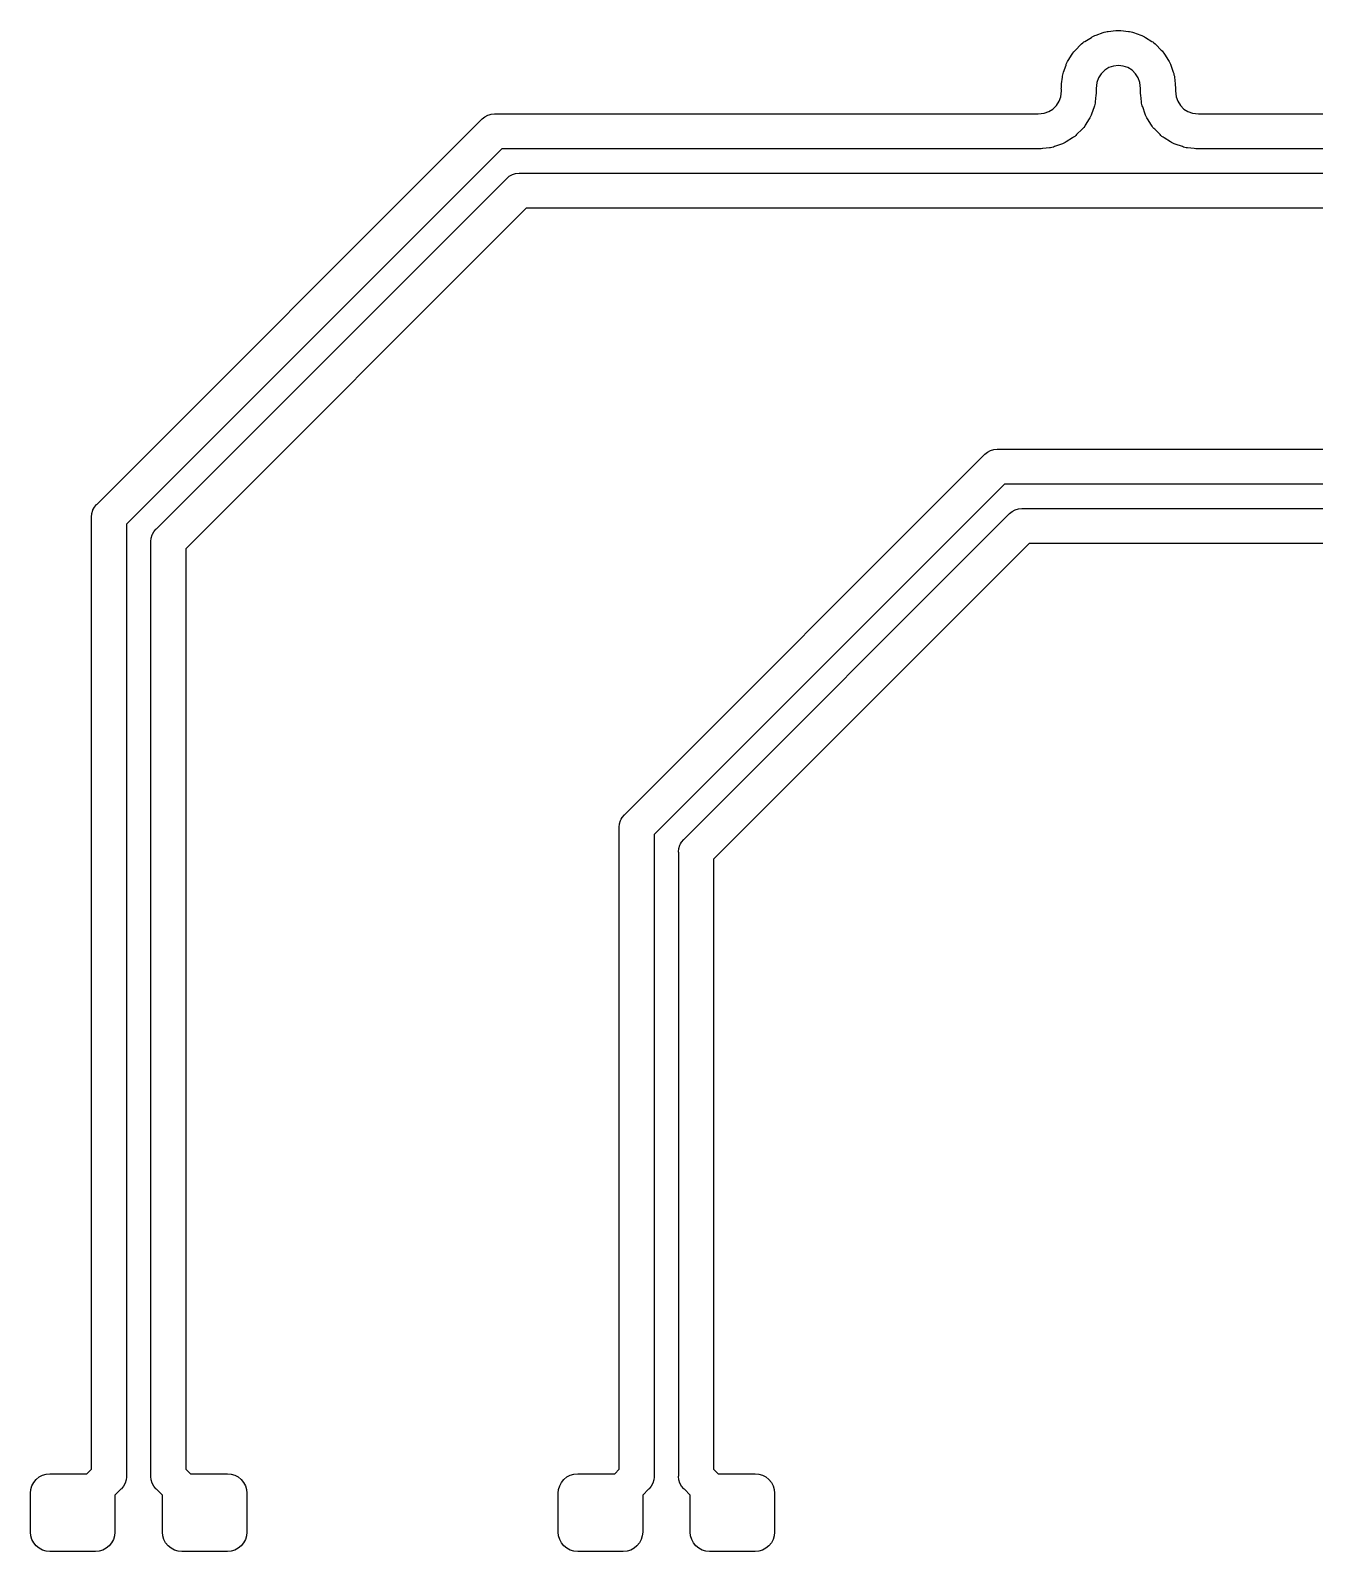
# Model space of a CAD drawing. Extents: x 4.56 to 9.01, y -5.14 to -1.86.
# Drawn here: x 6.2079 to 6.591, y -4.8148 to -4.361 of the extents above; entities that cross this region are included whole.
import ezdxf

# ---------------------------------------------------------------- set-up
doc = ezdxf.new("R2010")
doc.units = 0
doc.header["$MEASUREMENT"] = 0
doc.layers.add('BLACK', color=7, linetype='CONTINUOUS')

msp = doc.modelspace()

# ---------------------------------------------------------------- linework, layer by layer
at = {"layer": 'BLACK', "linetype": 'CONTINUOUS'}
for p, q in [((6.52152, -4.36502), (6.52187, -4.36475)), ((6.52187, -4.36475), (6.52221, -4.36447)), ((6.52221, -4.36447), (6.5225, -4.36431)), ((6.5225, -4.36431), (6.52443, -4.3631)), ((6.52443, -4.3631), (6.5247, -4.36291)), ((6.5247, -4.36291), (6.5251, -4.36272)), ((6.5251, -4.36272), (6.52549, -4.36252)), ((6.52549, -4.36252), (6.52581, -4.36244)), ((6.52581, -4.36244), (6.52796, -4.36168)), ((6.52796, -4.36168), (6.52827, -4.36155)), ((6.52827, -4.36155), (6.5287, -4.36146)), ((6.5287, -4.36146), (6.52912, -4.36136)), ((6.52912, -4.36136), (6.52945, -4.36134)), ((6.52945, -4.36134), (6.53172, -4.36109)), ((6.53172, -4.36109), (6.53204, -4.36103)), ((6.53204, -4.36103), (6.53248, -4.36104)), ((6.53248, -4.36104), (6.53292, -4.36103)), ((6.53292, -4.36103), (6.53325, -4.36109)), ((6.53325, -4.36109), (6.53551, -4.36134)), ((6.53551, -4.36134), (6.53584, -4.36136)), ((6.53584, -4.36136), (6.53627, -4.36146)), ((6.53627, -4.36146), (6.5367, -4.36155)), ((6.5367, -4.36155), (6.537, -4.36168)), ((6.537, -4.36168), (6.53915, -4.36244)), ((6.53915, -4.36244), (6.53947, -4.36252)), ((6.53947, -4.36252), (6.53987, -4.36272)), ((6.53987, -4.36272), (6.54027, -4.36291)), ((6.54027, -4.36291), (6.54053, -4.3631)), ((6.54053, -4.3631), (6.54246, -4.36431)), ((6.54246, -4.36431), (6.54275, -4.36447)), ((6.54275, -4.36447), (6.54309, -4.36475)), ((6.54309, -4.36475), (6.54344, -4.36502)), ((6.51753, -4.37), (6.51874, -4.36807)), ((6.51874, -4.36807), (6.5189, -4.36778)), ((6.5189, -4.36778), (6.51918, -4.36744)), ((6.51918, -4.36744), (6.51945, -4.36709)), ((6.51945, -4.36709), (6.5197, -4.36688)), ((6.5197, -4.36688), (6.52131, -4.36527)), ((6.52131, -4.36527), (6.52152, -4.36502)), ((6.54344, -4.36502), (6.54366, -4.36527)), ((6.54366, -4.36527), (6.54527, -4.36688)), ((6.54527, -4.36688), (6.54552, -4.36709)), ((6.54552, -4.36709), (6.54579, -4.36744)), ((6.54579, -4.36744), (6.54607, -4.36778)), ((6.54607, -4.36778), (6.54622, -4.36807)), ((6.54622, -4.36807), (6.54744, -4.37)), ((6.51589, -4.37427), (6.51598, -4.37384)), ((6.51598, -4.37384), (6.51611, -4.37353)), ((6.51611, -4.37353), (6.51687, -4.37138)), ((6.51687, -4.37138), (6.51695, -4.37106)), ((6.51695, -4.37106), (6.51715, -4.37067)), ((6.51715, -4.37067), (6.51734, -4.37027)), ((6.51734, -4.37027), (6.51753, -4.37)), ((6.52839, -4.37291), (6.52734, -4.37396)), ((6.52963, -4.37213), (6.52839, -4.37291)), ((6.53102, -4.37165), (6.52963, -4.37213)), ((6.53248, -4.37148), (6.53102, -4.37165)), ((6.53395, -4.37165), (6.53248, -4.37148)), ((6.53533, -4.37213), (6.53395, -4.37165)), ((6.53658, -4.37291), (6.53533, -4.37213)), ((6.53762, -4.37396), (6.53658, -4.37291)), ((6.54744, -4.37), (6.54763, -4.37027)), ((6.54763, -4.37027), (6.54781, -4.37067)), ((6.54781, -4.37067), (6.54801, -4.37106)), ((6.54801, -4.37106), (6.5481, -4.37138)), ((6.5481, -4.37138), (6.54885, -4.37353)), ((6.54885, -4.37353), (6.54898, -4.37384)), ((6.54898, -4.37384), (6.54907, -4.37427)), ((6.51546, -4.37849), (6.51547, -4.37802)), ((6.51547, -4.37853), (6.51546, -4.37849)), ((6.51547, -4.37772), (6.51549, -4.3775)), ((6.51547, -4.37776), (6.51547, -4.37772)), ((6.51547, -4.3778), (6.51547, -4.37776)), ((6.51547, -4.37802), (6.51547, -4.3778)), ((6.51549, -4.3775), (6.51554, -4.37703)), ((6.51554, -4.37703), (6.51555, -4.377)), ((6.51555, -4.377), (6.51577, -4.37502)), ((6.51577, -4.37502), (6.51579, -4.37469)), ((6.51579, -4.37469), (6.51589, -4.37427)), ((6.52608, -4.37659), (6.52588, -4.37834)), ((6.52588, -4.37834), (6.52588, -4.37885)), ((6.52656, -4.3752), (6.52608, -4.37659)), ((6.52734, -4.37396), (6.52656, -4.3752)), ((6.5384, -4.3752), (6.53762, -4.37396)), ((6.53889, -4.37659), (6.5384, -4.3752)), ((6.53909, -4.37834), (6.53889, -4.37659)), ((6.53909, -4.37885), (6.53909, -4.37834)), ((6.54907, -4.37427), (6.54918, -4.37469)), ((6.54918, -4.37469), (6.54919, -4.37502)), ((6.54919, -4.37502), (6.54941, -4.377)), ((6.54941, -4.377), (6.54942, -4.37703)), ((6.54942, -4.37703), (6.54947, -4.37751)), ((6.54947, -4.37751), (6.5495, -4.37772)), ((6.5495, -4.37772), (6.5495, -4.37776)), ((6.5495, -4.37776), (6.5495, -4.3778)), ((6.5495, -4.3778), (6.5495, -4.37802)), ((6.5495, -4.37802), (6.54951, -4.37849)), ((6.54951, -4.37849), (6.5495, -4.37853)), ((6.514, -4.38343), (6.51478, -4.38218)), ((6.51478, -4.38218), (6.51527, -4.38079)), ((6.51527, -4.38079), (6.51547, -4.37904)), ((6.51547, -4.37904), (6.51547, -4.37853)), ((6.52556, -4.38269), (6.52545, -4.38312)), ((6.52557, -4.38236), (6.52556, -4.38269)), ((6.52579, -4.38038), (6.52557, -4.38236)), ((6.5258, -4.38035), (6.52579, -4.38038)), ((6.52585, -4.37988), (6.5258, -4.38035)), ((6.52587, -4.37966), (6.52585, -4.37988)), ((6.52588, -4.37958), (6.52587, -4.37962)), ((6.52587, -4.37962), (6.52587, -4.37966)), ((6.52588, -4.37885), (6.52588, -4.37889)), ((6.52588, -4.37889), (6.52588, -4.37936)), ((6.52588, -4.37936), (6.52588, -4.37958)), ((6.53908, -4.37889), (6.53909, -4.37885)), ((6.53909, -4.37936), (6.53908, -4.37889)), ((6.53909, -4.37958), (6.53909, -4.37936)), ((6.53909, -4.37962), (6.53909, -4.37958)), ((6.53909, -4.37966), (6.53909, -4.37962)), ((6.53912, -4.37988), (6.53909, -4.37966)), ((6.53916, -4.38035), (6.53912, -4.37988)), ((6.53917, -4.38038), (6.53916, -4.38035)), ((6.5394, -4.38236), (6.53917, -4.38038)), ((6.53941, -4.38269), (6.5394, -4.38236)), ((6.53951, -4.38312), (6.53941, -4.38269)), ((6.5495, -4.37853), (6.5495, -4.37904)), ((6.5495, -4.37904), (6.5497, -4.38079)), ((6.5497, -4.38079), (6.55018, -4.38218)), ((6.55018, -4.38218), (6.55097, -4.38343)), ((6.34247, -4.38764), (6.34263, -4.38744)), ((6.34263, -4.38744), (6.34342, -4.38679)), ((6.34342, -4.38679), (6.34433, -4.38631)), ((6.34433, -4.38631), (6.34478, -4.38617)), ((6.34478, -4.38617), (6.34531, -4.38601)), ((6.34531, -4.38601), (6.34633, -4.38591)), ((6.34633, -4.38591), (6.34659, -4.38593)), ((6.34659, -4.38593), (6.50857, -4.38593)), ((6.50857, -4.38593), (6.51032, -4.38574)), ((6.51032, -4.38574), (6.51171, -4.38525)), ((6.51171, -4.38525), (6.51296, -4.38447)), ((6.51296, -4.38447), (6.514, -4.38343)), ((6.52381, -4.38738), (6.5226, -4.38931)), ((6.52401, -4.38711), (6.52381, -4.38738)), ((6.52419, -4.38671), (6.52401, -4.38711)), ((6.52439, -4.38632), (6.52419, -4.38671)), ((6.52448, -4.386), (6.52439, -4.38632)), ((6.52523, -4.38385), (6.52448, -4.386)), ((6.52536, -4.38355), (6.52523, -4.38385)), ((6.52545, -4.38312), (6.52536, -4.38355)), ((6.53961, -4.38354), (6.53951, -4.38312)), ((6.53974, -4.38385), (6.53961, -4.38354)), ((6.54049, -4.386), (6.53974, -4.38385)), ((6.54058, -4.38632), (6.54049, -4.386)), ((6.54077, -4.38671), (6.54058, -4.38632)), ((6.54096, -4.38711), (6.54077, -4.38671)), ((6.54115, -4.38738), (6.54096, -4.38711)), ((6.54237, -4.38931), (6.54115, -4.38738)), ((6.55097, -4.38343), (6.55201, -4.38447)), ((6.55201, -4.38447), (6.55325, -4.38525)), ((6.55325, -4.38525), (6.55464, -4.38574)), ((6.55464, -4.38574), (6.5564, -4.38593)), ((6.5564, -4.38593), (6.94417, -4.38593)), ((6.2278, -4.50231), (6.34247, -4.38764)), ((6.52165, -4.3905), (6.52003, -4.39212)), ((6.5219, -4.39029), (6.52165, -4.3905)), ((6.52217, -4.38994), (6.5219, -4.39029)), ((6.52244, -4.3896), (6.52217, -4.38994)), ((6.5226, -4.38931), (6.52244, -4.3896)), ((6.54252, -4.3896), (6.54237, -4.38931)), ((6.5428, -4.38994), (6.54252, -4.3896)), ((6.54307, -4.39029), (6.5428, -4.38994)), ((6.54332, -4.3905), (6.54307, -4.39029)), ((6.54493, -4.39212), (6.54332, -4.3905)), ((6.34849, -4.39635), (6.2365, -4.50833)), ((6.50839, -4.39635), (6.34849, -4.39635)), ((6.50842, -4.39635), (6.50839, -4.39635)), ((6.50889, -4.39635), (6.50842, -4.39635)), ((6.50912, -4.39635), (6.50889, -4.39635)), ((6.50915, -4.39634), (6.50912, -4.39635)), ((6.50919, -4.39634), (6.50915, -4.39634)), ((6.50941, -4.39632), (6.50919, -4.39634)), ((6.50988, -4.39627), (6.50941, -4.39632)), ((6.50992, -4.39626), (6.50988, -4.39627)), ((6.51189, -4.39604), (6.50992, -4.39626)), ((6.51222, -4.39602), (6.51189, -4.39604)), ((6.51265, -4.39592), (6.51222, -4.39602)), ((6.51308, -4.39583), (6.51265, -4.39592)), ((6.51338, -4.3957), (6.51308, -4.39583)), ((6.51553, -4.39494), (6.51338, -4.3957)), ((6.51585, -4.39486), (6.51553, -4.39494)), ((6.51624, -4.39466), (6.51585, -4.39486)), ((6.51664, -4.39448), (6.51624, -4.39466)), ((6.51691, -4.39428), (6.51664, -4.39448)), ((6.51884, -4.39307), (6.51691, -4.39428)), ((6.51913, -4.39291), (6.51884, -4.39307)), ((6.51947, -4.39263), (6.51913, -4.39291)), ((6.51982, -4.39236), (6.51947, -4.39263)), ((6.52003, -4.39212), (6.51982, -4.39236)), ((6.54515, -4.39236), (6.54493, -4.39212)), ((6.54549, -4.39263), (6.54515, -4.39236)), ((6.54583, -4.39291), (6.54549, -4.39263)), ((6.54612, -4.39307), (6.54583, -4.39291)), ((6.54806, -4.39428), (6.54612, -4.39307)), ((6.54832, -4.39448), (6.54806, -4.39428)), ((6.54872, -4.39466), (6.54832, -4.39448)), ((6.54911, -4.39486), (6.54872, -4.39466)), ((6.54943, -4.39494), (6.54911, -4.39486)), ((6.55159, -4.3957), (6.54943, -4.39494)), ((6.55189, -4.39583), (6.55159, -4.3957)), ((6.55232, -4.39592), (6.55189, -4.39583)), ((6.55275, -4.39602), (6.55232, -4.39592)), ((6.55307, -4.39604), (6.55275, -4.39602)), ((6.55505, -4.39626), (6.55307, -4.39604)), ((6.55508, -4.39627), (6.55505, -4.39626)), ((6.55556, -4.39632), (6.55508, -4.39627)), ((6.55578, -4.39634), (6.55556, -4.39632)), ((6.55581, -4.39634), (6.55578, -4.39634)), ((6.55585, -4.39635), (6.55581, -4.39634)), ((6.55607, -4.39635), (6.55585, -4.39635)), ((6.55654, -4.39635), (6.55607, -4.39635)), ((6.55658, -4.39635), (6.55654, -4.39635)), ((6.94607, -4.39635), (6.55658, -4.39635)), ((6.24552, -4.50965), (6.34981, -4.40536)), ((6.34981, -4.40536), (6.34997, -4.40516)), ((6.34997, -4.40516), (6.35076, -4.40451)), ((6.35076, -4.40451), (6.35167, -4.40403)), ((6.35167, -4.40403), (6.35265, -4.40373)), ((6.35265, -4.40373), (6.35367, -4.40363)), ((6.35367, -4.40363), (6.35393, -4.40365)), ((6.35393, -4.40365), (6.95151, -4.40365)), ((6.35583, -4.41407), (6.25422, -4.51567)), ((6.95341, -4.41407), (6.35583, -4.41407)), ((6.49263, -4.48744), (6.49342, -4.48679)), ((6.49342, -4.48679), (6.49433, -4.48631)), ((6.49433, -4.48631), (6.49531, -4.48601)), ((6.49531, -4.48601), (6.49633, -4.48591)), ((6.49633, -4.48591), (6.49659, -4.48593)), ((6.49659, -4.48593), (6.99417, -4.48593)), ((6.38528, -4.59483), (6.49247, -4.48764)), ((6.49247, -4.48764), (6.49263, -4.48744)), ((6.49849, -4.49635), (6.39398, -4.60085)), ((6.99607, -4.49635), (6.49849, -4.49635)), ((6.22607, -4.50617), (6.22617, -4.50515)), ((6.22617, -4.50515), (6.22646, -4.50417)), ((6.22646, -4.50417), (6.22654, -4.50403)), ((6.22654, -4.50403), (6.22695, -4.50327)), ((6.22695, -4.50327), (6.2276, -4.50247)), ((6.2276, -4.50247), (6.2278, -4.50231)), ((6.403, -4.60217), (6.49981, -4.50536)), ((6.49981, -4.50536), (6.49997, -4.50516)), ((6.49997, -4.50516), (6.50076, -4.50451)), ((6.50076, -4.50451), (6.50167, -4.50403)), ((6.50167, -4.50403), (6.50265, -4.50373)), ((6.50265, -4.50373), (6.50367, -4.50363)), ((6.50367, -4.50363), (6.50393, -4.50365)), ((6.50393, -4.50365), (7.00151, -4.50365)), ((6.22609, -4.50643), (6.22607, -4.50617)), ((6.22609, -4.79017), (6.22609, -4.50643)), ((6.2365, -4.50833), (6.2365, -4.79207)), ((6.24467, -4.51061), (6.24532, -4.50981)), ((6.24532, -4.50981), (6.24552, -4.50965)), ((6.24379, -4.51351), (6.24389, -4.51249)), ((6.24381, -4.51377), (6.24379, -4.51351)), ((6.24381, -4.79207), (6.24381, -4.51377)), ((6.24389, -4.51249), (6.24419, -4.51151)), ((6.24419, -4.51151), (6.2443, -4.5113)), ((6.2443, -4.5113), (6.24467, -4.51061)), ((6.50583, -4.51407), (6.4117, -4.60819)), ((7.00341, -4.51407), (6.50583, -4.51407)), ((6.25422, -4.51567), (6.25422, -4.79017)), ((6.38394, -4.59669), (6.38417, -4.59627)), ((6.38417, -4.59627), (6.38443, -4.59579)), ((6.38443, -4.59579), (6.38508, -4.59499)), ((6.38508, -4.59499), (6.38528, -4.59483)), ((6.38355, -4.59869), (6.38365, -4.59767)), ((6.38357, -4.59895), (6.38355, -4.59869)), ((6.38357, -4.79017), (6.38357, -4.59895)), ((6.38365, -4.59767), (6.38394, -4.59669)), ((6.39398, -4.60085), (6.39398, -4.79207)), ((6.40127, -4.60603), (6.40137, -4.60501)), ((6.40137, -4.60501), (6.40167, -4.60403)), ((6.40167, -4.60403), (6.40187, -4.60365)), ((6.40187, -4.60365), (6.40215, -4.60313)), ((6.40215, -4.60313), (6.4028, -4.60233)), ((6.4028, -4.60233), (6.403, -4.60217)), ((6.40129, -4.60629), (6.40127, -4.60603)), ((6.40129, -4.79207), (6.40129, -4.60629)), ((6.4117, -4.60819), (6.4117, -4.79017)), ((6.22472, -4.79154), (6.22609, -4.79017)), ((6.25422, -4.79017), (6.25559, -4.79154)), ((6.3822, -4.79154), (6.38357, -4.79017)), ((6.4117, -4.79017), (6.41307, -4.79154)), ((6.20799, -4.79621), (6.20832, -4.79512)), ((6.20832, -4.79512), (6.20885, -4.79412)), ((6.20885, -4.79412), (6.20957, -4.79324)), ((6.20957, -4.79324), (6.21045, -4.79251)), ((6.21045, -4.79251), (6.21146, -4.79198)), ((6.21146, -4.79198), (6.21255, -4.79165)), ((6.21255, -4.79165), (6.21368, -4.79154)), ((6.21368, -4.79154), (6.22472, -4.79154)), ((6.23565, -4.79523), (6.235, -4.79602)), ((6.23613, -4.79433), (6.23565, -4.79523)), ((6.23643, -4.79335), (6.23613, -4.79433)), ((6.2365, -4.79258), (6.23643, -4.79335)), ((6.2365, -4.79207), (6.23653, -4.79233)), ((6.23653, -4.79233), (6.2365, -4.79258)), ((6.2365, -4.79258), (6.2365, -4.79258)), ((6.24379, -4.79233), (6.24381, -4.79207)), ((6.24389, -4.79335), (6.24379, -4.79233)), ((6.24419, -4.79433), (6.24389, -4.79335)), ((6.24467, -4.79523), (6.24419, -4.79433)), ((6.24419, -4.79433), (6.24419, -4.79433)), ((6.24532, -4.79602), (6.24467, -4.79523)), ((6.25559, -4.79154), (6.26663, -4.79154)), ((6.26663, -4.79154), (6.26777, -4.79165)), ((6.26777, -4.79165), (6.26886, -4.79198)), ((6.26886, -4.79198), (6.26986, -4.79251)), ((6.26986, -4.79251), (6.27074, -4.79324)), ((6.27074, -4.79324), (6.27146, -4.79412)), ((6.27146, -4.79412), (6.272, -4.79512)), ((6.272, -4.79512), (6.27233, -4.79621)), ((6.36547, -4.79621), (6.3658, -4.79512)), ((6.3658, -4.79512), (6.36633, -4.79412)), ((6.36633, -4.79412), (6.36706, -4.79324)), ((6.36706, -4.79324), (6.36794, -4.79251)), ((6.36794, -4.79251), (6.36894, -4.79198)), ((6.36894, -4.79198), (6.37003, -4.79165)), ((6.37003, -4.79165), (6.37116, -4.79154)), ((6.37116, -4.79154), (6.3822, -4.79154)), ((6.39313, -4.79523), (6.39248, -4.79602)), ((6.39361, -4.79433), (6.39313, -4.79523)), ((6.39391, -4.79335), (6.39361, -4.79433)), ((6.39398, -4.79258), (6.39391, -4.79335)), ((6.39398, -4.79207), (6.39401, -4.79233)), ((6.39401, -4.79233), (6.39398, -4.79258)), ((6.39398, -4.79258), (6.39398, -4.79258)), ((6.40127, -4.79233), (6.40129, -4.79207)), ((6.40137, -4.79335), (6.40127, -4.79233)), ((6.40167, -4.79433), (6.40137, -4.79335)), ((6.40215, -4.79523), (6.40167, -4.79433)), ((6.40167, -4.79433), (6.40167, -4.79433)), ((6.4028, -4.79602), (6.40215, -4.79523)), ((6.41307, -4.79154), (6.42411, -4.79154)), ((6.42411, -4.79154), (6.42525, -4.79165)), ((6.42525, -4.79165), (6.42634, -4.79198)), ((6.42634, -4.79198), (6.42734, -4.79251)), ((6.42734, -4.79251), (6.42822, -4.79324)), ((6.42822, -4.79324), (6.42894, -4.79412)), ((6.42894, -4.79412), (6.42948, -4.79512)), ((6.42948, -4.79512), (6.42981, -4.79621)), ((6.20787, -4.79734), (6.20799, -4.79621)), ((6.20787, -4.80896), (6.20787, -4.79734)), ((6.2348, -4.79619), (6.23307, -4.79791)), ((6.23307, -4.79791), (6.23307, -4.80896)), ((6.235, -4.79602), (6.2348, -4.79619)), ((6.24552, -4.79619), (6.24532, -4.79602)), ((6.24724, -4.79791), (6.24552, -4.79619)), ((6.24724, -4.80896), (6.24724, -4.79791)), ((6.27233, -4.79621), (6.27244, -4.79734)), ((6.27244, -4.79734), (6.27244, -4.80896)), ((6.36535, -4.79734), (6.36547, -4.79621)), ((6.36535, -4.80896), (6.36535, -4.79734)), ((6.39228, -4.79619), (6.39055, -4.79791)), ((6.39055, -4.79791), (6.39055, -4.80896)), ((6.39248, -4.79602), (6.39228, -4.79619)), ((6.403, -4.79619), (6.4028, -4.79602)), ((6.40472, -4.79791), (6.403, -4.79619)), ((6.40472, -4.80896), (6.40472, -4.79791)), ((6.42981, -4.79621), (6.42992, -4.79734)), ((6.42992, -4.79734), (6.42992, -4.80896)), ((6.20799, -4.81009), (6.20787, -4.80896)), ((6.23307, -4.80896), (6.23296, -4.81009)), ((6.24736, -4.81009), (6.24724, -4.80896)), ((6.27244, -4.80896), (6.27233, -4.81009)), ((6.36547, -4.81009), (6.36535, -4.80896)), ((6.39055, -4.80896), (6.39044, -4.81009)), ((6.40484, -4.81009), (6.40472, -4.80896)), ((6.42992, -4.80896), (6.42981, -4.81009)), ((6.20832, -4.81118), (6.20799, -4.81009)), ((6.20885, -4.81218), (6.20832, -4.81118)), ((6.20957, -4.81306), (6.20885, -4.81218)), ((6.21045, -4.81379), (6.20957, -4.81306)), ((6.21146, -4.81432), (6.21045, -4.81379)), ((6.23049, -4.81379), (6.22949, -4.81432)), ((6.23137, -4.81306), (6.23049, -4.81379)), ((6.23209, -4.81218), (6.23137, -4.81306)), ((6.23263, -4.81118), (6.23209, -4.81218)), ((6.23296, -4.81009), (6.23263, -4.81118)), ((6.24769, -4.81118), (6.24736, -4.81009)), ((6.24822, -4.81218), (6.24769, -4.81118)), ((6.24894, -4.81306), (6.24822, -4.81218)), ((6.24982, -4.81379), (6.24894, -4.81306)), ((6.25083, -4.81432), (6.24982, -4.81379)), ((6.26986, -4.81379), (6.26886, -4.81432)), ((6.27074, -4.81306), (6.26986, -4.81379)), ((6.27146, -4.81218), (6.27074, -4.81306)), ((6.272, -4.81118), (6.27146, -4.81218)), ((6.27233, -4.81009), (6.272, -4.81118)), ((6.3658, -4.81118), (6.36547, -4.81009)), ((6.36633, -4.81218), (6.3658, -4.81118)), ((6.36706, -4.81306), (6.36633, -4.81218)), ((6.36794, -4.81379), (6.36706, -4.81306)), ((6.36894, -4.81432), (6.36794, -4.81379)), ((6.38797, -4.81379), (6.38697, -4.81432)), ((6.38885, -4.81306), (6.38797, -4.81379)), ((6.38957, -4.81218), (6.38885, -4.81306)), ((6.39011, -4.81118), (6.38957, -4.81218)), ((6.39044, -4.81009), (6.39011, -4.81118)), ((6.40517, -4.81118), (6.40484, -4.81009)), ((6.4057, -4.81218), (6.40517, -4.81118)), ((6.40643, -4.81306), (6.4057, -4.81218)), ((6.40731, -4.81379), (6.40643, -4.81306)), ((6.40831, -4.81432), (6.40731, -4.81379)), ((6.42734, -4.81379), (6.42634, -4.81432)), ((6.42822, -4.81306), (6.42734, -4.81379)), ((6.42894, -4.81218), (6.42822, -4.81306)), ((6.42948, -4.81118), (6.42894, -4.81218)), ((6.42981, -4.81009), (6.42948, -4.81118)), ((6.21255, -4.81465), (6.21146, -4.81432)), ((6.21368, -4.81476), (6.21255, -4.81465)), ((6.22726, -4.81476), (6.21368, -4.81476)), ((6.2284, -4.81465), (6.22726, -4.81476)), ((6.22949, -4.81432), (6.2284, -4.81465)), ((6.25192, -4.81465), (6.25083, -4.81432)), ((6.25305, -4.81476), (6.25192, -4.81465)), ((6.26663, -4.81476), (6.25305, -4.81476)), ((6.26777, -4.81465), (6.26663, -4.81476)), ((6.26886, -4.81432), (6.26777, -4.81465)), ((6.37003, -4.81465), (6.36894, -4.81432)), ((6.37116, -4.81476), (6.37003, -4.81465)), ((6.38474, -4.81476), (6.37116, -4.81476)), ((6.38588, -4.81465), (6.38474, -4.81476)), ((6.38697, -4.81432), (6.38588, -4.81465)), ((6.4094, -4.81465), (6.40831, -4.81432)), ((6.41053, -4.81476), (6.4094, -4.81465)), ((6.42411, -4.81476), (6.41053, -4.81476)), ((6.42525, -4.81465), (6.42411, -4.81476)), ((6.42634, -4.81432), (6.42525, -4.81465))]:
    msp.add_line(p, q, dxfattribs=at)

doc.saveas('drawing.dxf')
